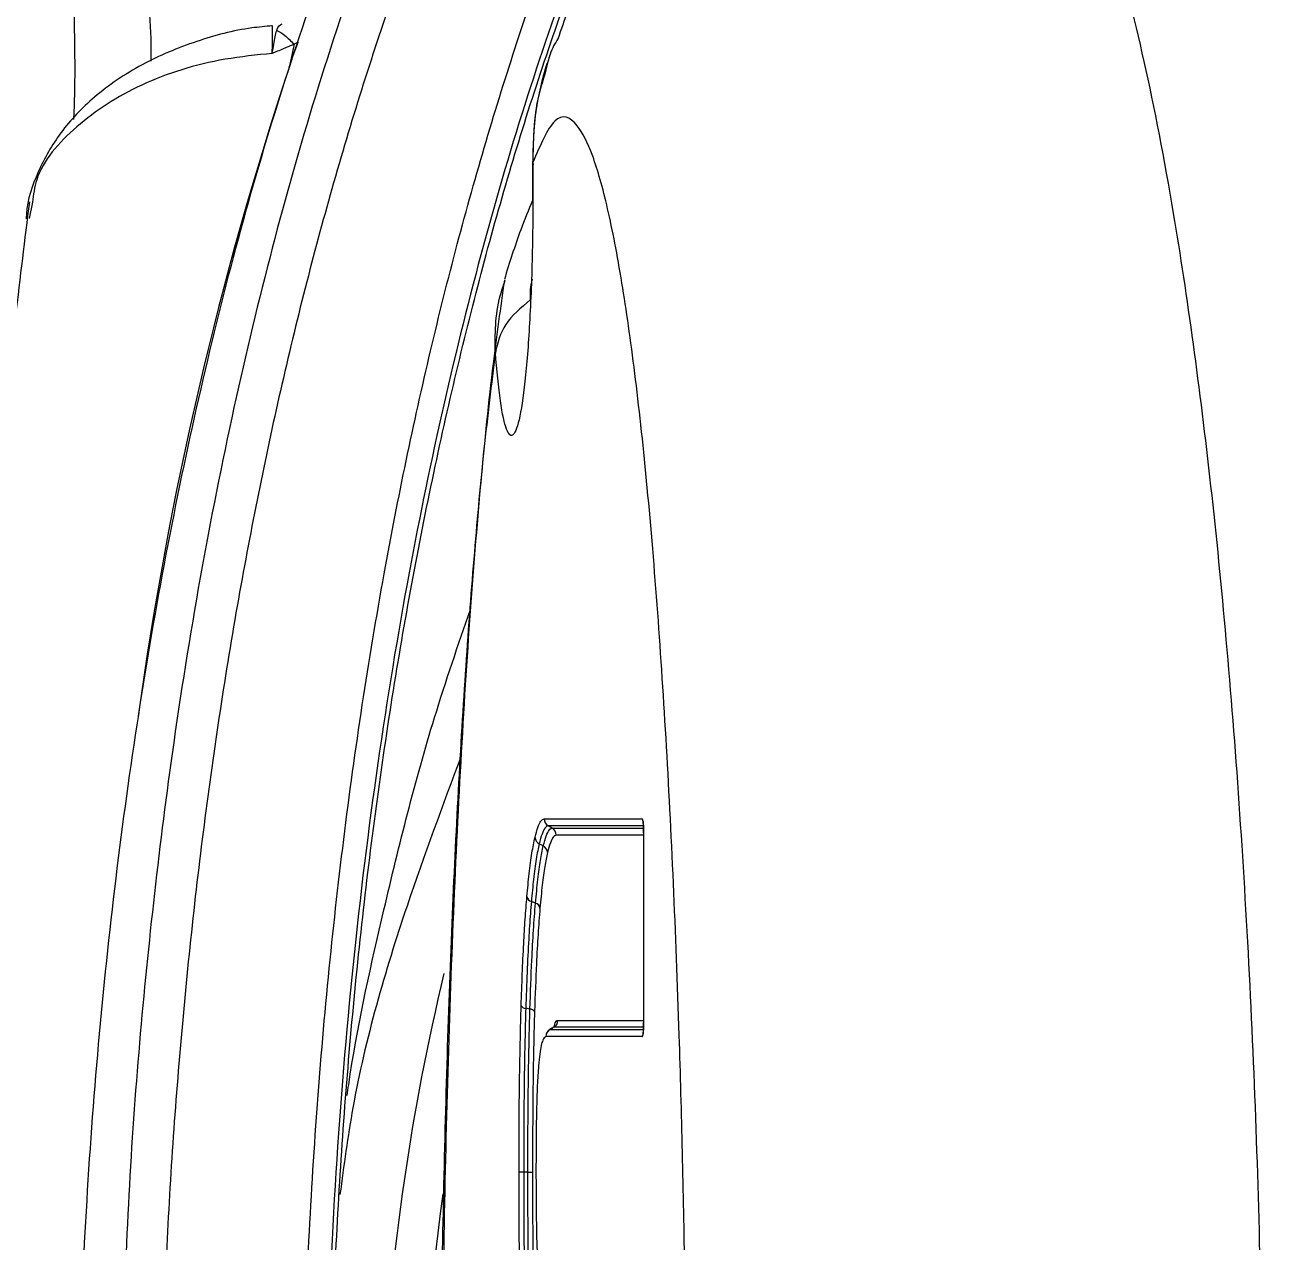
# Model space of a CAD drawing. Header units: millimetres. Extents: x 100 to 8300, y 98 to 5840.
# Drawn here: x 2353.15 to 2384.46, y 4378.2 to 4408.38 of the extents above; entities that cross this region are included whole.
import ezdxf

# ---------------------------------------------------------------- set-up
doc = ezdxf.new("R2010")
doc.units = ezdxf.units.MM
doc.header["$LTSCALE"] = 20
doc.styles.add('SLDTEXTSTYLE0', font='TXT', dxfattribs={"width": 0.75})
doc.dimstyles.new('SLDDIMSTYLE1', dxfattribs={"dimtxt": 52.916667, "dimasz": 60, "dimexe": 0, "dimexo": 0.0625, "dimgap": 13.229167, "dimtad": 1, "dimrnd": 1e-09, "dimzin": 12, "dimdsep": 46, "dimtxsty": 'SLDTEXTSTYLE0', "dimblk1": 'NONE', "dimsah": 1, "dimcen": 0, "dimadec": 0, "dimazin": 3, "dimtfac": 1, "dimtdec": 3, "dimtmove": 0, "dimatfit": 3, "dimldrblk": 'NONE', "dimfxl": 0, "dimfrac": 2, "dimtolj": 1, "dimtzin": 12, "dimarcsym": 0})

# ---------------------------------------------------------------- blocks, each defined once
blk = doc.blocks.new('_D_1')
at = {"color": 7, "linetype": 'Continuous', "lineweight": 0}
for q in [(1129.332, 4753.96), (4054.847, 3853.034)]:
    blk.add_line((3614.174, 3988.742), q, dxfattribs=at)
blk.add_solid([(3614.174, 3988.742), (3668.779, 3962.195), (3674.254, 3979.971)], dxfattribs=at)
at = {"color": 7, "linetype": 'Continuous', "lineweight": 0, "char_height": 52.9167, "attachment_point": 1, "rotation": 342.8836, "style": 'SLDTEXTSTYLE0'}
for s, insert in [('%%c', (3849.111, 3987.751)), ('2600', (3925.448, 3964.242))]:
    blk.add_mtext(s, dxfattribs=dict(at, insert=insert))
blk = doc.blocks.new('_NONE')

msp = doc.modelspace()

# ---------------------------------------------------------------- linework, layer by layer
at = {"color": 7, "linetype": 'Continuous', "lineweight": 15}
for p, q in [((2359.822, 4407.906), (2359.698, 4407.33)), ((2359.919, 4407.96), (2359.821, 4407.905)), ((2365.734, 4404.917), (2365.736, 4404.033)), ((2353.332, 4403.986), (2353.255, 4403.58)), ((2366.022, 4388.689), (2368.456, 4388.689)), ((2366.221, 4388.458), (2366.121, 4388.516)), ((2368.486, 4388.342), (2368.486, 4383.633)), ((2368.486, 4388.342), (2368.487, 4388.342)), ((2368.487, 4388.342), (2368.487, 4383.633)), ((2366.001, 4388.017), (2365.899, 4388.071)), ((2365.899, 4388.071), (2365.899, 4388.071)), ((2365.808, 4386.597), (2365.704, 4386.638)), ((2365.67, 4383.968), (2365.566, 4383.988)), ((2368.456, 4383.286), (2366.064, 4383.286)), ((2366.263, 4383.517), (2366.164, 4383.459)), ((2365.514, 4379.924), (2365.399, 4379.924)), ((2365.618, 4379.924), (2365.514, 4379.924)), ((2365.618, 4379.924), (2365.733, 4379.924))]:
    msp.add_line(p, q, dxfattribs=at)
at = {"color": 8, "linetype": 'Continuous', "lineweight": 15}
for p, q in [((2365.74, 4404.968), (2365.75, 4404.912)), ((2368.482, 4388.516), (2366.121, 4388.516)), ((2366.221, 4388.458), (2368.484, 4388.458)), ((2368.486, 4388.285), (2366.321, 4388.285)), ((2366.363, 4383.69), (2368.486, 4383.69)), ((2368.486, 4383.633), (2368.487, 4383.633)), ((2366.164, 4383.459), (2368.482, 4383.459)), ((2368.484, 4383.517), (2366.263, 4383.517))]:
    msp.add_line(p, q, dxfattribs=at)
at = {"color": 7, "linetype": 'Continuous', "lineweight": 15, "flags": 128}
msp.add_lwpolyline([(2366.083, 4383.364), (2366.164, 4383.459), (2366.164, 4383.459), (2366.164, 4383.459)], dxfattribs=at)
at = {"color": 7, "linetype": 'Continuous', "lineweight": 15}
for radius in [1300, 71]:
    msp.add_circle((2371.753, 4371.351), radius, dxfattribs=at)
at = {"color": 8, "linetype": 'Continuous', "lineweight": 15}
for centre, radius, start, end in [((2445.127, 4378.986), 90.008, 161.64815, 172.17832), ((2368.657, 4388.689), 0.201, 179.9978, 200.8292), ((2368.657, 4383.286), 0.201, 158.8805, 180.0023)]:
    msp.add_arc(centre, radius, start, end, dxfattribs=at)
at = {"color": 7, "linetype": 'Continuous', "lineweight": 15}
for centre, radius, start, end in [((2366.222, 4388.689), 0.2, 179.959, 239.852), ((2366.12, 4388.285), 0.2, 359.959, 59.852), ((2365.988, 4388.243), 0.194, 182.7116, 242.6601), ((2365.911, 4387.844), 0.194, 2.7076, 62.6546), ((2365.75, 4386.79), 0.159, 190.7441, 253.2394), ((2365.762, 4386.445), 0.159, 10.7748, 73.2738), ((2419.943, 4371.351), 58, 166.5407, 176.88671), ((2365.568, 4384.131), 0.144, 216.1826, 269.1938), ((2365.668, 4383.825), 0.144, 36.1826, 89.1938), ((2366.163, 4383.69), 0.2, 300.148, 0.041), ((2366.264, 4383.286), 0.2, 120.148, 180.041), ((2419.943, 4371.351), 57, 171.8997, 187.6235)]:
    msp.add_arc(centre, radius, start, end, dxfattribs=at)
for centre, major_axis, start_param, end_param in [((2368.446, 4388.227), (0.01, 0.462), 4.96692, 6.285036), ((2368.446, 4383.748), (-0.01, 0.462), 3.139742, 4.457858)]:
    msp.add_ellipse(centre, major_axis=major_axis, ratio=0.084348, start_param=start_param, end_param=end_param, dxfattribs=at)
for points, knots in [([(2370.273, 4431.185), (2368.037, 4430.757), (2363.578, 4429.902), (2357.157, 4427.703), (2350.802, 4424.777), (2344.637, 4420.969), (2338.801, 4416.291), (2333.633, 4410.992), (2329.217, 4405.158), (2325.557, 4398.902), (2322.697, 4392.298), (2320.651, 4385.465), (2319.424, 4378.456), (2319.023, 4371.352), (2319.436, 4364.226), (2320.666, 4357.214), (2322.708, 4350.362), (2325.582, 4343.76), (2329.244, 4337.492), (2333.328, 4332.127), (2337.567, 4327.647), (2341.779, 4323.945), (2346.317, 4320.661), (2351.481, 4317.612), (2357.269, 4314.942), (2363.664, 4312.765), (2368.07, 4311.933), (2370.278, 4311.516)], [0, 0, 0, 0, 0.039898, 0.079587, 0.118672, 0.162397, 0.20625, 0.24941, 0.291686, 0.334027, 0.375922, 0.417271, 0.458451, 0.500032, 0.541386, 0.582955, 0.624207, 0.666119, 0.708583, 0.75094, 0.783843, 0.816443, 0.849027, 0.881877, 0.921408, 0.96062, 1, 1, 1, 1]), ([(2382.919, 4431.299), (2382.734, 4431.32), (2381.951, 4431.407), (2380.662, 4431.249), (2379.15, 4430.916), (2377.805, 4430.435), (2376.475, 4429.806), (2375.103, 4428.97), (2373.743, 4427.949), (2372.069, 4426.458), (2370.138, 4424.332), (2367.945, 4421.275), (2365.926, 4417.796), (2364.023, 4413.791), (2362.306, 4409.381), (2360.783, 4404.578), (2359.495, 4399.563), (2358.422, 4394.287), (2357.572, 4388.767), (2356.959, 4383.022), (2356.574, 4377.201), (2356.526, 4373.296), (2356.502, 4371.351)], [0, 0, 0, 0, 0.014047, 0.05945, 0.097869, 0.129292, 0.16236, 0.200565, 0.236433, 0.269966, 0.335181, 0.396122, 0.459762, 0.520427, 0.58382, 0.645346, 0.705069, 0.763056, 0.823223, 0.882704, 0.941595, 1, 1, 1, 1]), ([(2376.762, 4430.554), (2376.756, 4430.552), (2376.107, 4430.376), (2374.838, 4429.741), (2372.965, 4428.628), (2371.133, 4427.17), (2369.35, 4425.422), (2367.634, 4423.385), (2365.997, 4421.081), (2364.45, 4418.526), (2363, 4415.74), (2361.661, 4412.754), (2360.434, 4409.571), (2359.313, 4406.206), (2358.293, 4402.644), (2357.379, 4398.911), (2356.58, 4395.036), (2355.902, 4391.05), (2355.348, 4386.983), (2354.922, 4382.863), (2354.628, 4378.717), (2354.477, 4375.061), (2354.454, 4372.793), (2354.445, 4371.914)], [0, 0, 0, 0, 0.000484, 0.052698, 0.10557, 0.158972, 0.212644, 0.266218, 0.319435, 0.37214, 0.424246, 0.475732, 0.525739, 0.575842, 0.626072, 0.676252, 0.726227, 0.775874, 0.825094, 0.873823, 0.922036, 0.969753, 1, 1, 1, 1]), ([(2360.695, 4371.351), (2360.695, 4371.509), (2360.698, 4373.715), (2360.813, 4377.976), (2361.247, 4384.038), (2361.943, 4389.943), (2362.899, 4395.609), (2364.091, 4400.978), (2365.517, 4406.087), (2367.183, 4410.826), (2368.789, 4414.654), (2369.887, 4416.657), (2370.296, 4417.403)], [0, 0, 0, 0, 0.008781, 0.122462, 0.236515, 0.350216, 0.463805, 0.577745, 0.691377, 0.810156, 0.92928, 1, 1, 1, 1]), ([(2376.528, 4415.884), (2375.837, 4415.819), (2374.573, 4415.7), (2372.819, 4415.135), (2371.471, 4414.477), (2370.499, 4413.839), (2369.84, 4413.323), (2369.329, 4412.866), (2368.515, 4412.044), (2367.609, 4410.837), (2366.826, 4409.396), (2366.521, 4408.501), (2366.363, 4408.035)], [0, 0, 0, 0, 0.131358, 0.240243, 0.340005, 0.406058, 0.450998, 0.495182, 0.539056, 0.685111, 0.836247, 1, 1, 1, 1]), ([(2368.902, 4415.015), (2368.645, 4414.482), (2367.878, 4412.889), (2366.751, 4410.01), (2365.518, 4406.432), (2364.43, 4402.699), (2363.452, 4398.732), (2362.574, 4394.421), (2361.82, 4389.762), (2361.218, 4384.764), (2360.8, 4379.565), (2360.541, 4373.204), (2360.604, 4366.907), (2360.965, 4360.82), (2361.434, 4355.957), (2362.086, 4351.156), (2362.927, 4346.409), (2363.963, 4341.769), (2365.196, 4337.264), (2366.619, 4333.036), (2367.795, 4329.974), (2368.531, 4328.469), (2368.691, 4328.144)], [0, 0, 0, 0, 0.0253262, 0.0757503, 0.1219707, 0.1684651, 0.215545, 0.2629368, 0.3146554, 0.3672986, 0.4204211, 0.4745416, 0.5600926, 0.6096988, 0.6601382, 0.710998, 0.7627145, 0.816928, 0.8716165, 0.9277649, 0.9843966, 1, 1, 1, 1]), ([(2354.317, 4409.646), (2354.328, 4409.441), (2354.36, 4408.848), (2354.383, 4407.786), (2354.382, 4406.753), (2354.358, 4406.195), (2354.352, 4406.04)], [0, 0, 0, 0, 0.180249, 0.5228324, 0.8678439, 1, 1, 1, 1]), ([(2359.281, 4408.361), (2359.112, 4408.346), (2358.469, 4408.291), (2357.355, 4407.99), (2356.015, 4407.431), (2354.879, 4406.658), (2354.011, 4405.751), (2353.45, 4404.763), (2353.193, 4404.015), (2353.18, 4403.613), (2353.178, 4403.572)], [0, 0, 0, 0, 0.055968, 0.21324, 0.382731, 0.553533, 0.703667, 0.845911, 0.983958, 1, 1, 1, 1]), ([(2359.28, 4407.678), (2359.28, 4407.68), (2359.292, 4407.761), (2359.315, 4407.909), (2359.35, 4408.102), (2359.376, 4408.199), (2359.389, 4408.249)], [0, 0, 0, 0, 0.0096677, 0.3354106, 0.6546102, 1, 1, 1, 1]), ([(2366.36, 4408.037), (2366.29, 4407.925), (2366.17, 4407.731), (2366.035, 4407.114), (2365.769, 4406.361), (2365.751, 4405.501), (2365.74, 4404.968)], [0, 0, 0, 0, 0.178981, 0.310841, 0.573577, 1, 1, 1, 1]), ([(2359.822, 4407.905), (2359.822, 4407.905), (2359.757, 4407.876), (2359.596, 4407.808), (2359.417, 4407.734), (2359.301, 4407.686), (2359.283, 4407.679), (2359.28, 4407.678)], [0, 0, 0, 0, 0.000099, 0.366433, 0.901724, 0.984396, 1, 1, 1, 1]), ([(2359.701, 4407.336), (2359.762, 4407.512), (2359.835, 4407.721), (2359.908, 4407.928), (2359.919, 4407.96)], [0, 0, 0, 0, 0.842172, 1, 1, 1, 1]), ([(2366.087, 4407.429), (2365.979, 4407.041), (2365.763, 4406.262), (2365.744, 4405.367), (2365.734, 4404.917)], [0, 0, 0, 0, 0.497717, 1, 1, 1, 1]), ([(2365.74, 4337.735), (2365.861, 4337.427), (2366.102, 4336.813), (2366.474, 4336.537), (2366.852, 4336.741), (2367.233, 4337.502), (2367.606, 4338.827), (2368.014, 4340.943), (2368.435, 4344.135), (2368.836, 4348.566), (2369.156, 4353.691), (2369.385, 4359.306), (2369.525, 4365.255), (2369.57, 4371.36), (2369.524, 4377.465), (2369.401, 4382.742), (2369.234, 4387.142), (2369.05, 4390.733), (2368.827, 4394.091), (2368.568, 4397.136), (2368.275, 4399.818), (2367.95, 4402.087), (2367.6, 4403.91), (2367.227, 4405.223), (2366.788, 4406.07), (2366.285, 4406.244), (2365.922, 4405.393), (2365.74, 4404.968)], [0, 0, 0, 0, 0.033412, 0.06671, 0.100381, 0.135685, 0.171023, 0.205696, 0.2565, 0.306665, 0.355515, 0.404298, 0.452051, 0.500012, 0.548025, 0.595785, 0.628135, 0.660932, 0.693651, 0.72747, 0.76102, 0.794823, 0.829947, 0.86484, 0.900074, 0.950059, 1, 1, 1, 1]), ([(2365.74, 4404.968), (2365.742, 4404.311), (2365.744, 4402.998), (2365.678, 4401.144), (2365.569, 4399.626), (2365.423, 4398.586), (2365.258, 4398.122), (2365.09, 4398.259), (2364.932, 4398.957), (2364.852, 4399.823), (2364.812, 4400.255)], [0, 0, 0, 0, 0.127036, 0.253893, 0.380308, 0.506057, 0.630922, 0.754905, 0.877865, 1, 1, 1, 1]), ([(2353.258, 4403.998), (2353.14, 4403.061), (2352.864, 4400.871), (2352.497, 4397.042), (2352.154, 4392.659), (2351.88, 4388.081), (2351.675, 4383.368), (2351.538, 4378.571), (2351.47, 4373.755), (2351.47, 4368.487), (2351.561, 4362.843), (2351.764, 4356.962), (2352.056, 4351.446), (2352.431, 4346.388), (2352.83, 4342.122), (2353.13, 4339.73), (2353.258, 4338.71)], [0, 0, 0, 0, 0.053023, 0.124061, 0.194233, 0.263268, 0.331874, 0.400007, 0.467047, 0.533211, 0.619075, 0.70307, 0.785333, 0.864942, 0.942435, 1, 1, 1, 1]), ([(2365.736, 4404.033), (2365.636, 4403.792), (2365.377, 4403.172), (2365.165, 4402.489), (2365.035, 4402.072)], [0, 0, 0, 0, 0.388998, 1, 1, 1, 1]), ([(2365.035, 4402.05), (2364.939, 4401.372), (2364.722, 4399.827), (2364.436, 4397.019), (2364.165, 4393.66), (2363.932, 4389.909), (2363.742, 4385.875), (2363.601, 4381.641), (2363.509, 4377.28), (2363.466, 4372.858), (2363.473, 4368.439), (2363.53, 4364.076), (2363.636, 4359.802), (2363.798, 4355.607), (2364.02, 4351.528), (2364.303, 4347.613), (2364.665, 4343.976), (2364.963, 4341.468), (2365.168, 4340.324), (2365.201, 4340.142)], [0, 0, 0, 0, 0.045734, 0.104276, 0.166245, 0.22883, 0.291211, 0.353664, 0.415426, 0.476792, 0.538088, 0.598775, 0.659652, 0.72164, 0.785528, 0.851197, 0.918041, 0.986925, 1, 1, 1, 1]), ([(2364.812, 4400.255), (2364.806, 4400.71), (2364.798, 4401.278), (2365.009, 4401.918), (2365.051, 4402.045)], [0, 0, 0, 0, 0.800888, 1, 1, 1, 1]), ([(2364.812, 4400.255), (2364.715, 4399.475), (2364.53, 4397.981), (2364.286, 4395.34), (2364.072, 4392.511), (2363.884, 4389.429), (2363.726, 4386.114), (2363.6, 4382.606), (2363.508, 4378.932), (2363.452, 4375.165), (2363.433, 4371.344), (2363.452, 4367.515), (2363.509, 4363.736), (2363.601, 4360.062), (2363.727, 4356.554), (2363.886, 4353.233), (2364.074, 4350.152), (2364.288, 4347.335), (2364.532, 4344.714), (2364.716, 4343.221), (2364.811, 4342.442)], [0, 0, 0, 0, 0.059201, 0.113443, 0.168036, 0.222998, 0.277587, 0.333073, 0.388695, 0.444497, 0.499996, 0.555804, 0.611962, 0.667413, 0.72281, 0.777713, 0.832852, 0.886946, 0.941074, 1, 1, 1, 1]), ([(2365.795, 4388.234), (2365.818, 4388.321), (2365.866, 4388.499), (2365.943, 4388.657), (2365.995, 4388.678), (2366.022, 4388.689)], [0, 0, 0, 0, 0.318645, 0.656936, 1, 1, 1, 1]), ([(2368.473, 4388.619), (2368.473, 4388.619), (2368.473, 4388.62), (2368.475, 4388.608), (2368.478, 4388.577), (2368.482, 4388.518), (2368.485, 4388.435), (2368.486, 4388.373), (2368.486, 4388.342)], [0, 0, 0, 0, 0.042266, 0.152572, 0.306, 0.508851, 0.761222, 1, 1, 1, 1]), ([(2366.121, 4388.516), (2366.121, 4388.516), (2366.095, 4388.516), (2366.044, 4388.481), (2365.97, 4388.327), (2365.922, 4388.164), (2365.899, 4388.071), (2365.899, 4388.071)], [0, 0, 0, 0, 0.000023, 0.342978, 0.681174, 0.999977, 1, 1, 1, 1]), ([(2366.001, 4388.017), (2366.001, 4388.017), (2366.024, 4388.113), (2366.072, 4388.276), (2366.146, 4388.425), (2366.196, 4388.458), (2366.221, 4388.458), (2366.221, 4388.458)], [0, 0, 0, 0, 0.000023, 0.333851, 0.663687, 0.999977, 1, 1, 1, 1]), ([(2366.321, 4388.285), (2366.296, 4388.275), (2366.247, 4388.256), (2366.175, 4388.109), (2366.129, 4387.939), (2366.105, 4387.853)], [0, 0, 0, 0, 0.336218, 0.665939, 1, 1, 1, 1]), ([(2365.594, 4386.76), (2365.612, 4386.954), (2365.65, 4387.361), (2365.718, 4387.871), (2365.769, 4388.112), (2365.795, 4388.234)], [0, 0, 0, 0, 0.310472, 0.65096, 1, 1, 1, 1]), ([(2365.899, 4388.071), (2365.899, 4388.071), (2365.874, 4387.967), (2365.825, 4387.713), (2365.76, 4387.22), (2365.721, 4386.834), (2365.704, 4386.638), (2365.704, 4386.638)], [0, 0, 0, 0, 0.000022, 0.348574, 0.688893, 0.999978, 1, 1, 1, 1]), ([(2365.808, 4386.597), (2365.808, 4386.597), (2365.826, 4386.807), (2365.865, 4387.196), (2365.929, 4387.684), (2365.977, 4387.906), (2366.001, 4388.017)], [0, 0, 0, 0, 0.000023, 0.336715, 0.667134, 1, 1, 1, 1]), ([(2366.105, 4387.853), (2366.082, 4387.746), (2366.036, 4387.53), (2365.973, 4387.06), (2365.936, 4386.671), (2365.918, 4386.474)], [0, 0, 0, 0, 0.3324, 0.662624, 1, 1, 1, 1]), ([(2365.452, 4384.047), (2365.461, 4384.313), (2365.479, 4384.844), (2365.512, 4385.564), (2365.55, 4386.214), (2365.579, 4386.577), (2365.594, 4386.76)], [0, 0, 0, 0, 0.26785, 0.53582, 0.766305, 1, 1, 1, 1]), ([(2365.704, 4386.638), (2365.696, 4386.541), (2365.672, 4386.251), (2365.635, 4385.671), (2365.597, 4384.88), (2365.575, 4384.29), (2365.566, 4383.988), (2365.566, 4383.988)], [0, 0, 0, 0, 0.128581, 0.386156, 0.690833, 0.999981, 1, 1, 1, 1]), ([(2365.67, 4383.968), (2365.67, 4383.968), (2365.683, 4384.384), (2365.709, 4385.059), (2365.756, 4385.942), (2365.79, 4386.378), (2365.808, 4386.597)], [0, 0, 0, 0, 0.000019, 0.429349, 0.713762, 1, 1, 1, 1]), ([(2365.918, 4386.474), (2365.901, 4386.262), (2365.868, 4385.838), (2365.822, 4384.978), (2365.798, 4384.312), (2365.784, 4383.91)], [0, 0, 0, 0, 0.284405, 0.56852, 1, 1, 1, 1]), ([(2365.399, 4379.924), (2365.399, 4380.205), (2365.4, 4381.037), (2365.411, 4382.435), (2365.438, 4383.506), (2365.452, 4384.047)], [0, 0, 0, 0, 0.201607, 0.596948, 1, 1, 1, 1]), ([(2365.566, 4383.988), (2365.566, 4383.988), (2365.549, 4383.469), (2365.527, 4382.397), (2365.515, 4381.026), (2365.514, 4380.203), (2365.514, 4379.924)], [0, 0, 0, 0, 0.000015, 0.401399, 0.797441, 1, 1, 1, 1]), ([(2365.618, 4379.924), (2365.618, 4379.924), (2365.618, 4380.468), (2365.622, 4381.55), (2365.641, 4382.906), (2365.662, 4383.698), (2365.67, 4383.968), (2365.67, 4383.968)], [0, 0, 0, 0, 0.000015, 0.397287, 0.789941, 0.999985, 1, 1, 1, 1]), ([(2365.784, 4383.91), (2365.776, 4383.641), (2365.755, 4382.869), (2365.737, 4381.529), (2365.734, 4380.462), (2365.733, 4379.924)], [0, 0, 0, 0, 0.208775, 0.601134, 1, 1, 1, 1]), ([(2366.269, 4383.522), (2366.282, 4383.572), (2366.307, 4383.67), (2366.339, 4383.686), (2366.357, 4383.689), (2366.363, 4383.69)], [0, 0, 0, 0, 0.424925, 0.813323, 1, 1, 1, 1]), ([(2368.486, 4383.633), (2368.485, 4383.587), (2368.485, 4383.51), (2368.48, 4383.422), (2368.476, 4383.374), (2368.473, 4383.355), (2368.472, 4383.353), (2368.474, 4383.36), (2368.475, 4383.363)], [0, 0, 0, 0, 0.31973, 0.546712, 0.72949, 0.858157, 0.946174, 1, 1, 1, 1]), ([(2366.064, 4383.286), (2366.038, 4383.271), (2365.986, 4383.241), (2365.922, 4382.966), (2365.892, 4382.665), (2365.882, 4382.562)], [0, 0, 0, 0, 0.395239, 0.793726, 1, 1, 1, 1]), ([(2366.263, 4383.517), (2366.263, 4383.517), (2366.246, 4383.517), (2366.228, 4383.498), (2366.211, 4383.479)], [0, 0, 0, 0, 0.000099, 1, 1, 1, 1]), ([(2365.882, 4382.562), (2365.871, 4382.406), (2365.851, 4382.121), (2365.836, 4381.615), (2365.821, 4380.898), (2365.82, 4380.327), (2365.819, 4379.924)], [0, 0, 0, 0, 0.212266, 0.388843, 0.56976, 1, 1, 1, 1]), ([(2365.452, 4375.784), (2365.444, 4376.053), (2365.422, 4376.849), (2365.403, 4378.242), (2365.4, 4379.36), (2365.399, 4379.924)], [0, 0, 0, 0, 0.201931, 0.597556, 1, 1, 1, 1]), ([(2365.514, 4379.924), (2365.514, 4379.924), (2365.514, 4379.366), (2365.518, 4378.261), (2365.537, 4376.893), (2365.558, 4376.103), (2365.566, 4375.843), (2365.566, 4375.843)], [0, 0, 0, 0, 0.000014, 0.404092, 0.79938, 0.999986, 1, 1, 1, 1]), ([(2365.67, 4375.863), (2365.67, 4375.863), (2365.654, 4376.381), (2365.631, 4377.446), (2365.62, 4378.816), (2365.619, 4379.639), (2365.618, 4379.924)], [0, 0, 0, 0, 0.000015, 0.401298, 0.792319, 1, 1, 1, 1]), ([(2365.733, 4379.924), (2365.733, 4379.642), (2365.734, 4378.829), (2365.745, 4377.473), (2365.771, 4376.442), (2365.784, 4375.922)], [0, 0, 0, 0, 0.208756, 0.600564, 1, 1, 1, 1]), ([(2365.819, 4379.924), (2365.82, 4379.62), (2365.821, 4379.072), (2365.834, 4378.238), (2365.855, 4377.633), (2365.877, 4377.347), (2365.882, 4377.286)], [0, 0, 0, 0, 0.3254408, 0.5870806, 0.9112911, 1, 1, 1, 1])]:
    msp.add_open_spline(points, degree=3, knots=knots, dxfattribs=at)
at = {"color": 8, "linetype": 'Continuous', "lineweight": 15}
for points, knots in [([(2377.083, 4430.568), (2376.566, 4430.382), (2375.306, 4429.927), (2373.416, 4428.717), (2371.413, 4427.057), (2369.525, 4425.052), (2367.685, 4422.655), (2365.969, 4419.958), (2364.386, 4417.011), (2362.937, 4413.86), (2361.578, 4410.398), (2360.349, 4406.72), (2359.259, 4402.877), (2358.303, 4398.896), (2357.471, 4394.704), (2356.813, 4390.583), (2356.167, 4385.422), (2355.62, 4379.102), (2355.537, 4373.951), (2355.496, 4371.351)], [0, 0, 0, 0, 0.045415, 0.110576, 0.169175, 0.228481, 0.288151, 0.348569, 0.403383, 0.458194, 0.513669, 0.569843, 0.622283, 0.674722, 0.728182, 0.78164, 0.825501, 0.911911, 1, 1, 1, 1]), ([(2380.231, 4312.918), (2379.632, 4313.205), (2378.016, 4313.98), (2375.479, 4316.202), (2372.664, 4319.5), (2370.028, 4323.641), (2367.65, 4328.453), (2365.569, 4333.874), (2363.793, 4339.77), (2362.357, 4345.997), (2361.274, 4352.439), (2360.521, 4358.958), (2360.041, 4366.261), (2359.966, 4373.77), (2360.32, 4381.324), (2360.996, 4388.211), (2361.963, 4394.579), (2363.169, 4400.359), (2364.547, 4405.557), (2366.161, 4410.461), (2368.006, 4414.987), (2370.066, 4419.079), (2372.336, 4422.705), (2374.805, 4425.8), (2377.457, 4428.195), (2379.34, 4429.585), (2380.342, 4429.934), (2380.414, 4429.96)], [0, 0, 0, 0, 0.027518, 0.074196, 0.120619, 0.1672, 0.213602, 0.257328, 0.301212, 0.344916, 0.384898, 0.425022, 0.464994, 0.515719, 0.557457, 0.59937, 0.641119, 0.678046, 0.715083, 0.752021, 0.791194, 0.83048, 0.869665, 0.91196, 0.954376, 0.996681, 1, 1, 1, 1]), ([(2376.524, 4415.833), (2376.8, 4415.814), (2377.405, 4415.772), (2378.312, 4414.809), (2379.239, 4413.129), (2380.099, 4410.697), (2380.91, 4407.571), (2381.579, 4404.11), (2382.121, 4400.521), (2382.56, 4396.978), (2382.941, 4393.16), (2383.26, 4389.103), (2383.515, 4384.851), (2383.702, 4380.448), (2383.817, 4375.936), (2383.856, 4371.372), (2383.817, 4366.814), (2383.703, 4362.306), (2383.517, 4357.896), (2383.263, 4353.638), (2382.943, 4349.581), (2382.564, 4345.76), (2382.128, 4342.215), (2381.582, 4338.624), (2380.916, 4335.16), (2380.112, 4332.029), (2379.242, 4329.591), (2378.325, 4327.907), (2377.411, 4326.93), (2376.803, 4326.886), (2376.524, 4326.865)], [0, 0, 0, 0, 0.034681, 0.076074, 0.117472, 0.159447, 0.201242, 0.243373, 0.275229, 0.307002, 0.338951, 0.371094, 0.403177, 0.435256, 0.467575, 0.499921, 0.532047, 0.564241, 0.59656, 0.628672, 0.660631, 0.692673, 0.724567, 0.756187, 0.79839, 0.840329, 0.881969, 0.923644, 0.964962, 1, 1, 1, 1]), ([(2356.209, 4408.942), (2356.241, 4408.547), (2356.28, 4408.071), (2356.27, 4407.573), (2356.268, 4407.488)], [0, 0, 0, 0, 0.8287597, 1, 1, 1, 1]), ([(2359.28, 4407.678), (2359.281, 4407.779), (2359.284, 4408.041), (2359.285, 4408.324), (2359.281, 4408.359), (2359.279, 4408.376)], [0, 0, 0, 0, 0.24336, 0.628467, 1, 1, 1, 1]), ([(2359.388, 4408.249), (2359.389, 4408.25), (2359.423, 4408.365), (2359.476, 4408.388), (2359.529, 4408.412)], [0, 0, 0, 0, 0.005665, 1, 1, 1, 1]), ([(2359.28, 4407.678), (2358.888, 4407.638), (2357.739, 4407.521), (2355.971, 4406.962), (2354.366, 4405.909), (2353.445, 4404.854), (2353.357, 4404.174), (2353.332, 4403.986)], [0, 0, 0, 0, 0.134509, 0.393873, 0.6493, 0.903611, 1, 1, 1, 1]), ([(2365.721, 4402.076), (2365.703, 4401.988), (2365.666, 4401.802), (2365.674, 4401.647), (2365.679, 4401.565)], [0, 0, 0, 0, 0.474275, 1, 1, 1, 1]), ([(2361.135, 4381.826), (2361.161, 4382.003), (2361.393, 4383.57), (2362.1, 4386.723), (2363.064, 4390.604), (2363.889, 4392.998), (2364.195, 4393.885)], [0, 0, 0, 0, 0.041873, 0.369536, 0.766404, 1, 1, 1, 1]), ([(2363.964, 4390.251), (2363.505, 4389.02), (2362.46, 4386.212), (2361.383, 4382.543), (2361.055, 4380.087), (2360.958, 4379.366)], [0, 0, 0, 0, 0.355551, 0.810847, 1, 1, 1, 1])]:
    msp.add_open_spline(points, degree=3, knots=knots, dxfattribs=at)
at = {"color": 7, "linetype": 'Continuous', "lineweight": 15}
for points in [[(2359.389, 4408.25), (2359.455, 4408.215), (2359.588, 4408.145), (2359.743, 4407.984), (2359.82, 4407.904)], [(2365.679, 4401.565), (2365.447, 4401.369), (2364.984, 4400.977), (2364.869, 4400.496), (2364.812, 4400.255)]]:
    msp.add_open_spline(points, degree=3, dxfattribs=at)

# ---------------------------------------------------------------- dimensions: what is measured, and where the dimension line sits
at = {"color": 7, "linetype": 'Continuous', "lineweight": 0}
dim = msp.add_diameter_dim_2p(p1=(1129.332, 4753.96), p2=(3614.174, 3988.742), dimstyle='SLDDIMSTYLE1', dxfattribs=at)
dim.commit()
dim.dimension.update_dxf_attribs({"geometry": '_D_1', "text_midpoint": (3942.483, 3887.638), "dimtype": 163})

doc.saveas('drawing.dxf')
